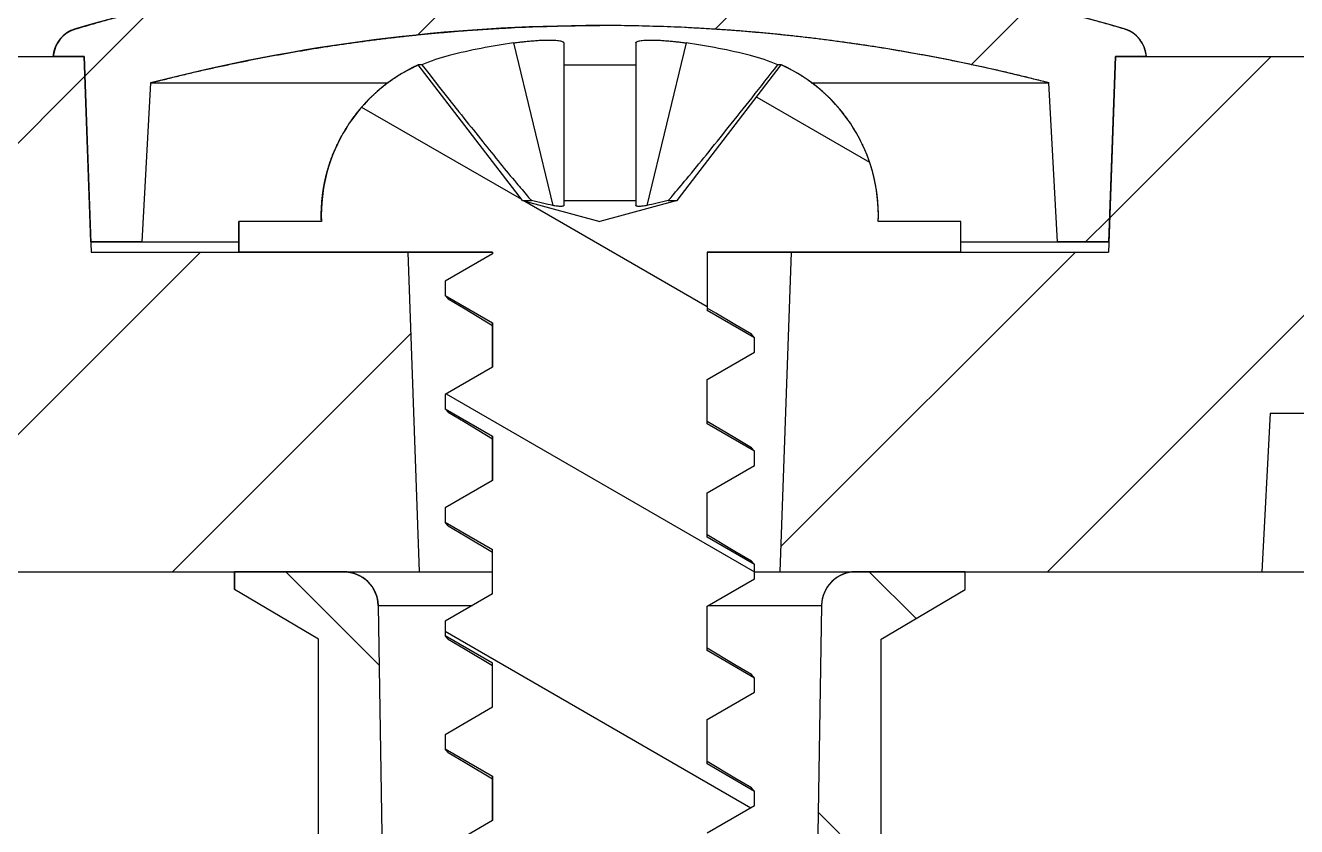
# Model space of a CAD drawing. Header units: millimetres. Extents: x 2271 to 2628, y -147 to 100.
# Drawn here: x 2285.16 to 2297.48, y -78.46 to -70.69 of the extents above; entities that cross this region are included whole.
import ezdxf

# ---------------------------------------------------------------- set-up
doc = ezdxf.new("R2010")
doc.units = ezdxf.units.MM

msp = doc.modelspace()

# ---------------------------------------------------------------- hatches: boundary and pattern name
at = {"linetype": 'Continuous'}
h = msp.add_hatch(dxfattribs=at)
h.set_pattern_fill('DEFAULT__5', color=5, scale=2, angle=45, style=0, pattern_type=0)
h.set_pattern_definition([(45, (2069.342, -157.4641), (-1.414214, 1.414214), [])])
edge = h.paths.add_edge_path()
edge.add_line((2295.664, -72.789), (2295.164, -72.789))
edge.add_line((2295.164, -72.789), (2295.083, -71.246))
edge.add_spline(control_points=[(2295.083, -71.246), (2293.659, -70.876), (2292.199, -70.689), (2290.727, -70.689)], knot_values=[0, 0, 0, 0, 1, 1, 1, 1], weights=[1, 0.994608, 0.994608, 1], degree=3, periodic=0)
edge.add_spline(control_points=[(2286.371, -71.246), (2287.795, -70.876), (2289.255, -70.689), (2290.727, -70.689)], knot_values=[0, 0, 0, 0, 1, 1, 1, 1], weights=[1, 0.994608, 0.994608, 1], degree=3, periodic=0)
edge.add_line((2286.29, -72.789), (2286.371, -71.246))
edge.add_line((2286.29, -72.789), (2285.79, -72.789))
edge.add_line((2285.79, -72.789), (2285.727, -70.989))
edge.add_line((2285.727, -70.989), (2285.427, -70.989))
edge.add_spline(control_points=[(2285.427, -70.989), (2285.436, -70.86), (2285.517, -70.759), (2285.641, -70.722)], knot_values=[0, 0, 0, 0, 1, 1, 1, 1], weights=[1, 0.880922, 0.880922, 1], degree=3, periodic=0)
edge.add_spline(control_points=[(2285.641, -70.722), (2287.296, -70.235), (2289.002, -69.989), (2290.727, -69.989)], knot_values=[0, 0, 0, 0, 1, 1, 1, 1], weights=[1, 0.993175, 0.993175, 1], degree=3, periodic=0)
edge.add_spline(control_points=[(2295.812, -70.722), (2294.158, -70.235), (2292.451, -69.989), (2290.727, -69.989)], knot_values=[0, 0, 0, 0, 1, 1, 1, 1], weights=[1, 0.993175, 0.993175, 1], degree=3, periodic=0)
edge.add_spline(control_points=[(2296.027, -70.989), (2296.018, -70.86), (2295.937, -70.759), (2295.812, -70.722)], knot_values=[0, 0, 0, 0, 1, 1, 1, 1], weights=[1, 0.880922, 0.880922, 1], degree=3, periodic=0)
edge.add_line((2296.027, -70.989), (2295.727, -70.989))
edge.add_line((2295.664, -72.789), (2295.727, -70.989))
h = msp.add_hatch(dxfattribs=at)
h.set_pattern_fill('DEFAULT__4', color=5, scale=2, angle=150, style=0, pattern_type=0)
h.set_pattern_definition([(150, (2069.342, -157.4641), (-1, -1.73205), [])])
edge = h.paths.add_edge_path()
edge.add_line((2294.227, -72.889), (2291.767, -72.889))
edge.add_line((2291.767, -72.889), (2291.767, -73.454))
edge.add_line((2292.227, -73.72), (2291.767, -73.454))
edge.add_line((2292.227, -73.858), (2292.227, -73.72))
edge.add_line((2291.767, -74.123), (2292.227, -73.858))
edge.add_line((2291.767, -74.554), (2291.767, -74.123))
edge.add_line((2292.227, -74.82), (2291.767, -74.554))
edge.add_line((2292.227, -74.958), (2292.227, -74.82))
edge.add_line((2291.767, -75.223), (2292.227, -74.958))
edge.add_line((2291.767, -75.654), (2291.767, -75.223))
edge.add_line((2292.227, -75.92), (2291.767, -75.654))
edge.add_line((2292.227, -76.058), (2292.227, -75.92))
edge.add_line((2291.767, -76.323), (2292.227, -76.058))
edge.add_line((2291.767, -76.754), (2291.767, -76.323))
edge.add_line((2292.227, -77.02), (2291.767, -76.754))
edge.add_line((2292.227, -77.158), (2292.227, -77.02))
edge.add_line((2291.767, -77.423), (2292.227, -77.158))
edge.add_line((2291.767, -77.854), (2291.767, -77.423))
edge.add_line((2292.227, -78.12), (2291.767, -77.854))
edge.add_line((2292.227, -78.258), (2292.227, -78.12))
edge.add_line((2291.767, -78.523), (2292.227, -78.258))
edge.add_line((2291.767, -78.954), (2291.767, -78.523))
edge.add_line((2292.227, -79.22), (2291.767, -78.954))
edge.add_line((2292.227, -79.358), (2292.227, -79.22))
edge.add_line((2291.767, -79.623), (2292.227, -79.358))
edge.add_line((2291.767, -80.054), (2291.767, -79.623))
edge.add_line((2292.227, -80.32), (2291.767, -80.054))
edge.add_line((2292.227, -80.458), (2292.227, -80.32))
edge.add_line((2291.767, -80.723), (2292.227, -80.458))
edge.add_line((2291.767, -81.154), (2291.767, -80.723))
edge.add_line((2292.227, -81.42), (2291.767, -81.154))
edge.add_line((2292.227, -81.558), (2292.227, -81.42))
edge.add_line((2291.767, -81.823), (2292.227, -81.558))
edge.add_line((2291.767, -82.254), (2291.767, -81.823))
edge.add_line((2292.227, -82.52), (2291.767, -82.254))
edge.add_line((2292.227, -82.658), (2292.227, -82.52))
edge.add_line((2291.767, -82.923), (2292.227, -82.658))
edge.add_line((2291.767, -83.354), (2291.767, -82.923))
edge.add_line((2292.227, -83.62), (2291.767, -83.354))
edge.add_line((2292.227, -83.758), (2292.227, -83.62))
edge.add_line((2291.767, -84.023), (2292.227, -83.758))
edge.add_line((2291.767, -84.454), (2291.767, -84.023))
edge.add_line((2292.227, -84.72), (2291.767, -84.454))
edge.add_line((2292.227, -84.858), (2292.227, -84.72))
edge.add_line((2291.767, -85.123), (2292.227, -84.858))
edge.add_line((2291.767, -85.554), (2291.767, -85.123))
edge.add_line((2292.227, -85.82), (2291.767, -85.554))
edge.add_line((2292.227, -85.958), (2292.227, -85.82))
edge.add_line((2291.767, -86.223), (2292.227, -85.958))
edge.add_line((2291.767, -86.654), (2291.767, -86.223))
edge.add_line((2292.227, -86.92), (2291.767, -86.654))
edge.add_line((2292.227, -87.058), (2292.227, -86.92))
edge.add_line((2291.767, -87.323), (2292.227, -87.058))
edge.add_line((2291.767, -87.754), (2291.767, -87.323))
edge.add_line((2292.227, -88.02), (2291.767, -87.754))
edge.add_line((2292.227, -88.158), (2292.227, -88.02))
edge.add_line((2291.767, -88.423), (2292.227, -88.158))
edge.add_line((2291.767, -88.854), (2291.767, -88.423))
edge.add_line((2292.227, -89.12), (2291.767, -88.854))
edge.add_line((2292.227, -89.258), (2292.227, -89.12))
edge.add_line((2291.767, -89.523), (2292.227, -89.258))
edge.add_line((2291.767, -89.954), (2291.767, -89.523))
edge.add_line((2292.227, -90.22), (2291.767, -89.954))
edge.add_line((2292.227, -90.358), (2292.227, -90.22))
edge.add_line((2291.767, -90.623), (2292.227, -90.358))
edge.add_line((2291.767, -91.054), (2291.767, -90.623))
edge.add_line((2292.227, -91.32), (2291.767, -91.054))
edge.add_line((2292.227, -91.458), (2292.227, -91.32))
edge.add_line((2291.767, -91.723), (2292.227, -91.458))
edge.add_line((2291.767, -92.154), (2291.767, -91.723))
edge.add_line((2292.227, -92.42), (2291.767, -92.154))
edge.add_line((2292.227, -92.558), (2292.227, -92.42))
edge.add_line((2291.767, -92.823), (2292.227, -92.558))
edge.add_line((2291.767, -93.254), (2291.767, -92.823))
edge.add_line((2292.227, -93.52), (2291.767, -93.254))
edge.add_line((2292.227, -93.658), (2292.227, -93.52))
edge.add_line((2291.767, -93.923), (2292.227, -93.658))
edge.add_line((2291.767, -94.354), (2291.767, -93.923))
edge.add_line((2292.227, -94.62), (2291.767, -94.354))
edge.add_line((2292.227, -94.758), (2292.227, -94.62))
edge.add_line((2291.767, -95.023), (2292.227, -94.758))
edge.add_line((2291.767, -95.023), (2291.767, -95.08))
edge.add_spline(control_points=[(2291.767, -95.08), (2291.767, -95.255), (2291.737, -95.427), (2291.677, -95.591)], knot_values=[0, 0, 0, 0, 1, 1, 1, 1], weights=[1, 0.989926, 0.989926, 1], degree=3, periodic=0)
edge.add_line((2291.9, -95.72), (2291.677, -95.591))
edge.add_line((2291.9, -95.858), (2291.9, -95.72))
edge.add_line((2291.464, -96.109), (2291.9, -95.858))
edge.add_line((2291.212, -96.719), (2291.464, -96.109))
edge.add_line((2291.026, -97.166), (2291.212, -96.719))
edge.add_line((2290.727, -97.889), (2291.026, -97.166))
edge.add_line((2290.727, -97.889), (2290.209, -96.637))
edge.add_line((2289.81, -96.408), (2290.209, -96.637))
edge.add_line((2289.81, -96.27), (2289.81, -96.408))
edge.add_line((2290.009, -96.155), (2289.81, -96.27))
edge.add_line((2289.801, -95.654), (2290.009, -96.155))
edge.add_spline(control_points=[(2289.771, -95.576), (2289.781, -95.602), (2289.79, -95.628), (2289.801, -95.654)], knot_values=[0, 0, 0, 0, 1, 1, 1, 1], weights=[1, 0.999742, 0.999742, 1], degree=3, periodic=0)
edge.add_line((2289.307, -95.308), (2289.771, -95.576))
edge.add_line((2289.307, -95.17), (2289.307, -95.308))
edge.add_line((2289.687, -94.951), (2289.307, -95.17))
edge.add_line((2289.687, -94.951), (2289.687, -94.473))
edge.add_line((2289.227, -94.208), (2289.687, -94.473))
edge.add_line((2289.227, -94.07), (2289.227, -94.208))
edge.add_line((2289.687, -93.804), (2289.227, -94.07))
edge.add_line((2289.687, -93.804), (2289.687, -93.373))
edge.add_line((2289.227, -93.108), (2289.687, -93.373))
edge.add_line((2289.227, -92.97), (2289.227, -93.108))
edge.add_line((2289.687, -92.704), (2289.227, -92.97))
edge.add_line((2289.687, -92.704), (2289.687, -92.273))
edge.add_line((2289.227, -92.008), (2289.687, -92.273))
edge.add_line((2289.227, -91.87), (2289.227, -92.008))
edge.add_line((2289.687, -91.604), (2289.227, -91.87))
edge.add_line((2289.687, -91.604), (2289.687, -91.173))
edge.add_line((2289.227, -90.908), (2289.687, -91.173))
edge.add_line((2289.227, -90.77), (2289.227, -90.908))
edge.add_line((2289.687, -90.504), (2289.227, -90.77))
edge.add_line((2289.687, -90.504), (2289.687, -90.073))
edge.add_line((2289.227, -89.808), (2289.687, -90.073))
edge.add_line((2289.227, -89.67), (2289.227, -89.808))
edge.add_line((2289.687, -89.404), (2289.227, -89.67))
edge.add_line((2289.687, -89.404), (2289.687, -88.973))
edge.add_line((2289.227, -88.708), (2289.687, -88.973))
edge.add_line((2289.227, -88.57), (2289.227, -88.708))
edge.add_line((2289.687, -88.304), (2289.227, -88.57))
edge.add_line((2289.687, -88.304), (2289.687, -87.873))
edge.add_line((2289.227, -87.608), (2289.687, -87.873))
edge.add_line((2289.227, -87.47), (2289.227, -87.608))
edge.add_line((2289.687, -87.204), (2289.227, -87.47))
edge.add_line((2289.687, -87.204), (2289.687, -86.773))
edge.add_line((2289.227, -86.508), (2289.687, -86.773))
edge.add_line((2289.227, -86.37), (2289.227, -86.508))
edge.add_line((2289.687, -86.104), (2289.227, -86.37))
edge.add_line((2289.687, -86.104), (2289.687, -85.673))
edge.add_line((2289.227, -85.408), (2289.687, -85.673))
edge.add_line((2289.227, -85.27), (2289.227, -85.408))
edge.add_line((2289.687, -85.004), (2289.227, -85.27))
edge.add_line((2289.687, -85.004), (2289.687, -84.573))
edge.add_line((2289.227, -84.308), (2289.687, -84.573))
edge.add_line((2289.227, -84.17), (2289.227, -84.308))
edge.add_line((2289.687, -83.904), (2289.227, -84.17))
edge.add_line((2289.687, -83.904), (2289.687, -83.473))
edge.add_line((2289.227, -83.208), (2289.687, -83.473))
edge.add_line((2289.227, -83.07), (2289.227, -83.208))
edge.add_line((2289.687, -82.804), (2289.227, -83.07))
edge.add_line((2289.687, -82.804), (2289.687, -82.373))
edge.add_line((2289.227, -82.108), (2289.687, -82.373))
edge.add_line((2289.227, -81.97), (2289.227, -82.108))
edge.add_line((2289.687, -81.704), (2289.227, -81.97))
edge.add_line((2289.687, -81.704), (2289.687, -81.273))
edge.add_line((2289.227, -81.008), (2289.687, -81.273))
edge.add_line((2289.227, -80.87), (2289.227, -81.008))
edge.add_line((2289.687, -80.604), (2289.227, -80.87))
edge.add_line((2289.687, -80.604), (2289.687, -80.173))
edge.add_line((2289.227, -79.908), (2289.687, -80.173))
edge.add_line((2289.227, -79.77), (2289.227, -79.908))
edge.add_line((2289.687, -79.504), (2289.227, -79.77))
edge.add_line((2289.687, -79.504), (2289.687, -79.073))
edge.add_line((2289.227, -78.808), (2289.687, -79.073))
edge.add_line((2289.227, -78.67), (2289.227, -78.808))
edge.add_line((2289.687, -78.404), (2289.227, -78.67))
edge.add_line((2289.687, -78.404), (2289.687, -77.973))
edge.add_line((2289.227, -77.708), (2289.687, -77.973))
edge.add_line((2289.227, -77.57), (2289.227, -77.708))
edge.add_line((2289.687, -77.304), (2289.227, -77.57))
edge.add_line((2289.687, -77.304), (2289.687, -76.873))
edge.add_line((2289.227, -76.608), (2289.687, -76.873))
edge.add_line((2289.227, -76.47), (2289.227, -76.608))
edge.add_line((2289.687, -76.204), (2289.227, -76.47))
edge.add_line((2289.687, -76.204), (2289.687, -75.773))
edge.add_line((2289.227, -75.508), (2289.687, -75.773))
edge.add_line((2289.227, -75.37), (2289.227, -75.508))
edge.add_line((2289.687, -75.104), (2289.227, -75.37))
edge.add_line((2289.687, -75.104), (2289.687, -74.673))
edge.add_line((2289.227, -74.408), (2289.687, -74.673))
edge.add_line((2289.227, -74.27), (2289.227, -74.408))
edge.add_line((2289.687, -74.004), (2289.227, -74.27))
edge.add_line((2289.687, -74.004), (2289.687, -73.573))
edge.add_line((2289.227, -73.308), (2289.687, -73.573))
edge.add_line((2289.227, -73.17), (2289.227, -73.308))
edge.add_line((2289.687, -72.904), (2289.227, -73.17))
edge.add_line((2289.687, -72.889), (2289.687, -72.904))
edge.add_line((2289.687, -72.889), (2287.227, -72.889))
edge.add_line((2287.227, -72.889), (2287.227, -72.589))
edge.add_line((2288.027, -72.589), (2287.227, -72.589))
edge.add_spline(control_points=[(2288.027, -72.589), (2288.002, -71.918), (2288.355, -71.348), (2288.966, -71.071)], knot_values=[0, 0, 0, 0, 1, 1, 1, 1], weights=[1, 0.886633, 0.886633, 1], degree=3, periodic=0)
edge.add_line((2289.977, -72.388), (2288.966, -71.071))
edge.add_line((2289.977, -72.388), (2290.727, -72.589))
edge.add_line((2291.477, -72.388), (2290.727, -72.589))
edge.add_line((2291.477, -72.388), (2292.487, -71.071))
edge.add_spline(control_points=[(2293.427, -72.589), (2293.452, -71.918), (2293.099, -71.348), (2292.487, -71.071)], knot_values=[0, 0, 0, 0, 1, 1, 1, 1], weights=[1, 0.886633, 0.886633, 1], degree=3, periodic=0)
edge.add_line((2294.227, -72.589), (2293.427, -72.589))
edge.add_line((2294.227, -72.889), (2294.227, -72.589))
h = msp.add_hatch(dxfattribs=at)
h.set_pattern_fill('A', color=5, scale=2, angle=135, style=0, pattern_type=0)
h.set_pattern_definition([(135, (2069.342, -157.4641), (-1.414214, -1.414214), [])])
edge = h.paths.add_edge_path()
edge.add_line((2291.537, -101.137), (2291.688, -85.957))
edge.add_line((2291.688, -85.957), (2292.802, -81.049))
edge.add_line((2292.877, -76.317), (2292.802, -81.049))
edge.add_spline(control_points=[(2293.211, -75.989), (2293.018, -75.989), (2292.881, -76.124), (2292.877, -76.317)], knot_values=[0, 0, 0, 0, 1, 1, 1, 1], weights=[1, 0.808503, 0.808503, 1], degree=3, periodic=0)
edge.add_line((2294.269, -75.989), (2293.211, -75.989))
edge.add_line((2294.269, -76.161), (2294.269, -75.989))
edge.add_line((2293.454, -76.644), (2294.269, -76.161))
edge.add_line((2293.454, -79.683), (2293.454, -76.644))
edge.add_line((2293.611, -79.683), (2293.454, -79.683))
edge.add_line((2293.611, -80.29), (2293.611, -79.683))
edge.add_line((2293.105, -81.707), (2293.611, -80.29))
edge.add_line((2293.105, -82.213), (2293.105, -81.707))
edge.add_line((2293.611, -82.213), (2293.105, -82.213))
edge.add_line((2293.611, -82.719), (2293.611, -82.213))
edge.add_line((2293.105, -84.237), (2293.611, -82.719))
edge.add_line((2293.105, -84.743), (2293.105, -84.237))
edge.add_line((2293.105, -86.804), (2293.105, -84.743))
edge.add_line((2293.105, -87.273), (2293.105, -86.804))
edge.add_line((2293.611, -87.273), (2293.105, -87.273))
edge.add_line((2293.611, -87.779), (2293.611, -87.273))
edge.add_line((2293.105, -89.297), (2293.611, -87.779))
edge.add_line((2293.105, -89.803), (2293.105, -89.297))
edge.add_line((2293.611, -89.803), (2293.105, -89.803))
edge.add_line((2293.611, -90.309), (2293.611, -89.803))
edge.add_line((2293.105, -91.827), (2293.611, -90.309))
edge.add_line((2293.105, -91.827), (2293.105, -94.863))
edge.add_line((2293.611, -94.863), (2293.105, -94.863))
edge.add_line((2293.611, -95.369), (2293.611, -94.863))
edge.add_line((2293.105, -96.887), (2293.611, -95.369))
edge.add_line((2293.105, -97.241), (2293.105, -96.887))
edge.add_line((2293.451, -97.367), (2293.105, -97.241))
edge.add_line((2293.451, -97.367), (2293.206, -98.405))
edge.add_line((2293.206, -98.405), (2293.206, -99.72))
edge.add_line((2293.206, -99.72), (2292.802, -101.137))
edge.add_line((2292.802, -101.137), (2292.043, -101.137))
edge.add_line((2292.043, -101.137), (2292.043, -102.149))
edge.add_line((2291.537, -102.149), (2292.043, -102.149))
edge.add_line((2291.537, -101.137), (2291.537, -102.149))
edge = h.paths.add_edge_path()
edge.add_line((2289.917, -101.137), (2289.766, -85.957))
edge.add_line((2289.917, -101.137), (2289.917, -102.149))
edge.add_line((2289.411, -102.149), (2289.917, -102.149))
edge.add_line((2289.411, -101.137), (2289.411, -102.149))
edge.add_line((2289.411, -101.137), (2288.652, -101.137))
edge.add_line((2288.248, -99.72), (2288.652, -101.137))
edge.add_line((2288.248, -98.405), (2288.248, -99.72))
edge.add_line((2288.003, -97.367), (2288.248, -98.405))
edge.add_line((2288.349, -97.241), (2288.003, -97.367))
edge.add_line((2288.349, -96.887), (2288.349, -97.241))
edge.add_line((2288.349, -96.887), (2287.843, -95.369))
edge.add_line((2287.843, -95.369), (2287.843, -94.863))
edge.add_line((2288.349, -94.863), (2287.843, -94.863))
edge.add_line((2288.349, -94.375), (2288.349, -94.863))
edge.add_line((2288.349, -92.333), (2288.349, -94.375))
edge.add_line((2288.349, -91.827), (2288.349, -92.333))
edge.add_line((2288.349, -91.827), (2287.843, -90.309))
edge.add_line((2287.843, -90.309), (2287.843, -89.803))
edge.add_line((2288.349, -89.803), (2287.843, -89.803))
edge.add_line((2288.349, -89.297), (2288.349, -89.803))
edge.add_line((2288.349, -89.297), (2287.843, -87.779))
edge.add_line((2287.843, -87.779), (2287.843, -87.273))
edge.add_line((2288.349, -87.273), (2287.843, -87.273))
edge.add_line((2288.349, -87.273), (2288.349, -84.237))
edge.add_line((2288.349, -84.237), (2287.843, -82.719))
edge.add_line((2287.843, -82.719), (2287.843, -82.213))
edge.add_line((2288.349, -82.213), (2287.843, -82.213))
edge.add_line((2288.349, -81.707), (2288.349, -82.213))
edge.add_line((2288.349, -81.707), (2287.843, -80.29))
edge.add_line((2287.843, -80.29), (2287.843, -79.683))
edge.add_line((2287.999, -79.683), (2287.843, -79.683))
edge.add_line((2287.999, -79.683), (2287.999, -76.644))
edge.add_line((2287.999, -76.644), (2287.185, -76.161))
edge.add_line((2287.185, -76.161), (2287.185, -75.989))
edge.add_line((2288.243, -75.989), (2287.185, -75.989))
edge.add_spline(control_points=[(2288.243, -75.989), (2288.436, -75.989), (2288.573, -76.124), (2288.576, -76.317)], knot_values=[0, 0, 0, 0, 1, 1, 1, 1], weights=[1, 0.808503, 0.808503, 1], degree=3, periodic=0)
edge.add_line((2288.576, -76.317), (2288.652, -81.049))
edge.add_line((2289.766, -85.957), (2288.652, -81.049))

# ---------------------------------------------------------------- linework, layer by layer
at = {"color": 7, "linetype": 'Continuous'}
for p, q in [((2289.889, -70.858), (2290.272, -72.435)), ((2290.377, -70.858), (2290.377, -72.435)), ((2291.077, -70.858), (2291.077, -72.435)), ((2291.565, -70.858), (2291.182, -72.435)), ((2284.451, -70.989), (2285.727, -70.989)), ((2284.451, -70.989), (2285.727, -70.989)), ((2285.727, -70.989), (2285.427, -70.989)), ((2285.727, -70.989), (2285.793, -72.889)), ((2285.727, -70.989), (2285.793, -72.889)), ((2285.79, -72.789), (2285.727, -70.989)), ((2295.727, -70.989), (2295.661, -72.889)), ((2295.727, -70.989), (2295.661, -72.889)), ((2295.664, -72.789), (2295.727, -70.989)), ((2295.727, -70.989), (2300.54, -70.989)), ((2295.727, -70.989), (2300.427, -70.989)), ((2296.027, -70.989), (2295.727, -70.989)), ((2289.002, -71.071), (2288.966, -71.071)), ((2289.977, -72.388), (2288.966, -71.071)), ((2289.977, -72.388), (2288.966, -71.071)), ((2290.377, -71.071), (2291.077, -71.071)), ((2291.477, -72.388), (2292.487, -71.071)), ((2291.477, -72.388), (2292.487, -71.071)), ((2292.487, -71.071), (2292.452, -71.071)), ((2286.29, -72.789), (2286.371, -71.246)), ((2286.29, -72.789), (2286.371, -71.246)), ((2286.371, -71.246), (2288.669, -71.246)), ((2292.777, -71.246), (2295.083, -71.246)), ((2295.164, -72.789), (2295.083, -71.246)), ((2295.164, -72.789), (2295.083, -71.246)), ((2289.977, -72.388), (2290.064, -72.388)), ((2289.977, -72.388), (2290.727, -72.589)), ((2289.977, -72.388), (2290.727, -72.589)), ((2290.377, -72.388), (2291.077, -72.388)), ((2291.477, -72.388), (2290.727, -72.589)), ((2291.477, -72.388), (2290.727, -72.589)), ((2291.39, -72.388), (2291.477, -72.388)), ((2288.027, -72.589), (2287.227, -72.589)), ((2287.227, -72.589), (2287.227, -72.889)), ((2288.027, -72.589), (2287.227, -72.589)), ((2287.227, -72.889), (2287.227, -72.589)), ((2294.227, -72.589), (2293.427, -72.589)), ((2294.227, -72.589), (2293.427, -72.589)), ((2294.227, -72.889), (2294.227, -72.589)), ((2294.227, -72.889), (2294.227, -72.589)), ((2285.79, -72.789), (2287.227, -72.789)), ((2286.29, -72.789), (2285.79, -72.789)), ((2294.227, -72.789), (2295.664, -72.789)), ((2295.664, -72.789), (2295.164, -72.789)), ((2285.793, -72.889), (2289.687, -72.889)), ((2285.793, -72.889), (2288.869, -72.889)), ((2289.687, -72.889), (2287.227, -72.889)), ((2288.977, -75.989), (2288.869, -72.889)), ((2288.977, -75.989), (2288.869, -72.889)), ((2289.687, -72.904), (2289.227, -73.17)), ((2289.687, -72.904), (2289.227, -73.17)), ((2289.687, -72.889), (2289.687, -72.904)), ((2289.687, -72.889), (2289.687, -72.904)), ((2291.767, -72.889), (2295.661, -72.889)), ((2291.767, -72.889), (2291.767, -73.454)), ((2291.767, -72.889), (2291.767, -73.454)), ((2294.227, -72.889), (2291.767, -72.889)), ((2292.477, -75.989), (2292.585, -72.889)), ((2292.477, -75.989), (2292.585, -72.889)), ((2292.585, -72.889), (2295.661, -72.889)), ((2289.227, -73.17), (2289.227, -73.308)), ((2289.227, -73.17), (2289.227, -73.308)), ((2289.227, -73.308), (2289.687, -73.573)), ((2289.257, -73.342), (2289.227, -73.308)), ((2289.227, -73.308), (2289.687, -73.573)), ((2289.257, -73.342), (2289.42, -73.439)), ((2289.42, -73.439), (2289.687, -73.598)), ((2291.853, -73.481), (2291.767, -73.43)), ((2292.227, -73.72), (2291.767, -73.454)), ((2292.227, -73.72), (2291.767, -73.454)), ((2289.687, -73.573), (2289.687, -74.004)), ((2289.687, -74.004), (2289.687, -73.573)), ((2292.227, -73.72), (2292.197, -73.685)), ((2292.227, -73.858), (2292.227, -73.72)), ((2292.227, -73.858), (2292.227, -73.72)), ((2291.767, -74.123), (2292.227, -73.858)), ((2291.767, -74.123), (2292.227, -73.858)), ((2289.687, -74.004), (2289.227, -74.27)), ((2289.687, -74.004), (2289.227, -74.27)), ((2291.767, -74.554), (2291.767, -74.123)), ((2291.767, -74.554), (2291.767, -74.123)), ((2289.227, -74.27), (2289.227, -74.408)), ((2289.227, -74.27), (2289.227, -74.408)), ((2289.227, -74.408), (2289.687, -74.673)), ((2289.257, -74.442), (2289.227, -74.408)), ((2289.227, -74.408), (2289.687, -74.673)), ((2289.257, -74.442), (2289.42, -74.539)), ((2297.227, -74.45), (2297.146, -75.989)), ((2297.227, -74.45), (2297.146, -75.989)), ((2297.227, -74.45), (2299.227, -74.45)), ((2297.227, -74.45), (2299.227, -74.45)), ((2289.42, -74.539), (2289.687, -74.698)), ((2292.037, -74.691), (2291.767, -74.53)), ((2292.227, -74.82), (2291.767, -74.554)), ((2292.227, -74.82), (2291.767, -74.554)), ((2289.687, -74.673), (2289.687, -75.104)), ((2289.687, -75.104), (2289.687, -74.673)), ((2292.197, -74.785), (2292.037, -74.691)), ((2292.227, -74.82), (2292.197, -74.785)), ((2292.227, -74.958), (2292.227, -74.82)), ((2292.227, -74.958), (2292.227, -74.82)), ((2291.767, -75.223), (2292.227, -74.958)), ((2291.767, -75.223), (2292.227, -74.958)), ((2289.687, -75.104), (2289.227, -75.37)), ((2289.687, -75.104), (2289.227, -75.37)), ((2291.767, -75.654), (2291.767, -75.223)), ((2291.767, -75.654), (2291.767, -75.223)), ((2289.227, -75.37), (2289.227, -75.508)), ((2289.227, -75.37), (2289.227, -75.508)), ((2289.227, -75.508), (2289.687, -75.773)), ((2289.257, -75.542), (2289.227, -75.508)), ((2289.227, -75.508), (2289.687, -75.773)), ((2289.257, -75.542), (2289.42, -75.639)), ((2289.42, -75.639), (2289.687, -75.798)), ((2292.037, -75.791), (2291.767, -75.63)), ((2292.227, -75.92), (2291.767, -75.654)), ((2292.227, -75.92), (2291.767, -75.654)), ((2289.687, -76.204), (2289.687, -75.773)), ((2289.687, -76.204), (2289.687, -75.773)), ((2292.197, -75.885), (2292.037, -75.791)), ((2292.227, -75.92), (2292.197, -75.885)), ((2292.227, -76.058), (2292.227, -75.92)), ((2292.227, -76.058), (2292.227, -75.92)), ((2284.886, -75.989), (2289.687, -75.989)), ((2284.886, -75.989), (2288.977, -75.989)), ((2287.185, -75.989), (2287.185, -76.161)), ((2288.243, -75.989), (2287.185, -75.989)), ((2287.185, -76.161), (2287.185, -75.989)), ((2291.767, -76.323), (2292.227, -76.058)), ((2291.767, -76.323), (2292.227, -76.058)), ((2292.227, -75.989), (2336.87, -75.989)), ((2292.477, -75.989), (2297.146, -75.989)), ((2294.269, -75.989), (2293.211, -75.989)), ((2294.269, -76.161), (2294.269, -75.989)), ((2294.269, -76.161), (2294.269, -75.989)), ((2287.999, -76.644), (2287.185, -76.161)), ((2287.999, -76.644), (2287.185, -76.161)), ((2293.454, -76.644), (2294.269, -76.161)), ((2293.454, -76.644), (2294.269, -76.161)), ((2289.687, -76.204), (2289.227, -76.47)), ((2289.687, -76.204), (2289.227, -76.47)), ((2288.576, -76.317), (2289.491, -76.317)), ((2288.576, -76.317), (2288.652, -81.049)), ((2288.576, -76.317), (2288.652, -81.049)), ((2291.767, -76.754), (2291.767, -76.323)), ((2291.767, -76.754), (2291.767, -76.323)), ((2291.777, -76.317), (2292.877, -76.317)), ((2292.877, -76.317), (2292.802, -81.049)), ((2292.877, -76.317), (2292.802, -81.049)), ((2289.227, -76.47), (2289.227, -76.608)), ((2289.227, -76.47), (2289.227, -76.608)), ((2287.999, -79.683), (2287.999, -76.644)), ((2287.999, -79.683), (2287.999, -76.644)), ((2289.227, -76.608), (2289.687, -76.873)), ((2289.257, -76.642), (2289.227, -76.608)), ((2289.227, -76.608), (2289.687, -76.873)), ((2289.257, -76.642), (2289.42, -76.739)), ((2293.454, -79.683), (2293.454, -76.644)), ((2293.454, -79.683), (2293.454, -76.644)), ((2289.42, -76.739), (2289.687, -76.898)), ((2292.037, -76.891), (2291.767, -76.73)), ((2292.227, -77.02), (2291.767, -76.754)), ((2292.227, -77.02), (2291.767, -76.754)), ((2289.687, -77.304), (2289.687, -76.873)), ((2289.687, -77.304), (2289.687, -76.873)), ((2292.197, -76.985), (2292.037, -76.891)), ((2292.227, -77.02), (2292.197, -76.985)), ((2292.227, -77.158), (2292.227, -77.02)), ((2292.227, -77.158), (2292.227, -77.02)), ((2291.767, -77.423), (2292.227, -77.158)), ((2291.767, -77.423), (2292.227, -77.158)), ((2289.687, -77.304), (2289.227, -77.57)), ((2289.687, -77.304), (2289.227, -77.57)), ((2291.767, -77.854), (2291.767, -77.423)), ((2291.767, -77.854), (2291.767, -77.423)), ((2289.227, -77.57), (2289.227, -77.708)), ((2289.227, -77.57), (2289.227, -77.708)), ((2289.227, -77.708), (2289.687, -77.973)), ((2289.257, -77.742), (2289.227, -77.708)), ((2289.227, -77.708), (2289.687, -77.973)), ((2289.257, -77.742), (2289.42, -77.839)), ((2289.42, -77.839), (2289.687, -77.998)), ((2292.037, -77.991), (2291.767, -77.83)), ((2292.227, -78.12), (2291.767, -77.854)), ((2292.227, -78.12), (2291.767, -77.854)), ((2289.687, -77.973), (2289.687, -78.404)), ((2289.687, -78.404), (2289.687, -77.973)), ((2292.197, -78.085), (2292.037, -77.991)), ((2292.227, -78.12), (2292.197, -78.085)), ((2292.227, -78.258), (2292.227, -78.12)), ((2292.227, -78.258), (2292.227, -78.12)), ((2291.767, -78.523), (2292.227, -78.258)), ((2291.767, -78.523), (2292.227, -78.258)), ((2289.687, -78.404), (2289.227, -78.67)), ((2289.687, -78.404), (2289.227, -78.67))]:
    msp.add_line(p, q, dxfattribs=at)
at = {"color": 5, "linetype": 'Continuous'}
for p, q in [((2295.067, -75.989), (2300.067, -70.989)), ((2295.672, -72.555), (2297.239, -70.989)), ((2283.411, -73.503), (2285.734, -71.18)), ((2284.025, -75.717), (2286.853, -72.889)), ((2292.486, -75.742), (2295.339, -72.889)), ((2286.582, -75.989), (2288.896, -73.674))]:
    msp.add_line(p, q, dxfattribs=at)
at = {"color": 7, "linetype": 'Continuous'}
msp.add_lwpolyline([(2292.197, -73.685), (2292.037, -73.591), (2291.853, -73.481)], dxfattribs=at)
for centre, radius, start, end in [((2290.727, -87.989), 18, 73.5889, 106.4111), ((2285.726, -71.01), 0.3, 106.4111, 175.9641), ((2290.727, -87.989), 17.3, 75.4154, 104.5846), ((2295.728, -71.01), 0.3, 4.0359, 73.5889), ((2290.727, -76.789), 5.99, 98.044, 104.1096), ((2290.727, -76.789), 5.99, 75.8904, 81.956), ((2289.667, -72.572), 1.642, 104.0931, 113.8908), ((2291.787, -72.572), 1.642, 66.1085, 75.9076), ((2289.626, -72.529), 1.6, 114.336, 182.1488), ((2291.828, -72.529), 1.6, 357.8512, 65.664), ((2297.787, -65.688), 10.225, 220.6271, 220.9417), ((2283.598, -65.628), 10.316, 319.0581, 319.3693), ((2288.243, -76.323), 0.334, 0.919, 90), ((2293.211, -76.323), 0.334, 90, 179.081)]:
    msp.add_arc(centre, radius, start, end, dxfattribs=at)
for points, start_tangent, end_tangent in [([(2285.641, -70.722), (2285.796, -70.677), (2285.95, -70.634), (2286.106, -70.592), (2286.261, -70.552), (2286.417, -70.512), (2286.574, -70.474), (2286.731, -70.438), (2286.888, -70.403), (2287.046, -70.369), (2287.204, -70.337), (2287.362, -70.306), (2287.521, -70.277), (2287.68, -70.249), (2287.839, -70.222), (2287.998, -70.197), (2288.158, -70.173), (2288.318, -70.151), (2288.478, -70.13), (2288.638, -70.11), (2288.798, -70.092), (2288.959, -70.076), (2289.119, -70.061), (2289.28, -70.047), (2289.441, -70.035), (2289.602, -70.024), (2289.762, -70.015), (2289.923, -70.007), (2290.084, -70), (2290.245, -69.995), (2290.406, -69.992), (2290.566, -69.99), (2290.727, -69.989)], (0.959259, 0.282528), (1, 0)), ([(2295.812, -70.722), (2295.658, -70.677), (2295.503, -70.634), (2295.348, -70.592), (2295.193, -70.552), (2295.036, -70.512), (2294.88, -70.474), (2294.723, -70.438), (2294.566, -70.403), (2294.408, -70.369), (2294.25, -70.337), (2294.092, -70.306), (2293.933, -70.277), (2293.774, -70.249), (2293.615, -70.222), (2293.456, -70.197), (2293.296, -70.173), (2293.136, -70.151), (2292.976, -70.13), (2292.816, -70.11), (2292.656, -70.092), (2292.495, -70.076), (2292.335, -70.061), (2292.174, -70.047), (2292.013, -70.035), (2291.852, -70.024), (2291.691, -70.015), (2291.531, -70.007), (2291.37, -70), (2291.209, -69.995), (2291.048, -69.992), (2290.888, -69.99), (2290.727, -69.989)], (-0.959259, 0.282528), (-1, 0)), ([(2285.427, -70.989), (2285.427, -70.983), (2285.428, -70.978), (2285.429, -70.973), (2285.429, -70.967), (2285.43, -70.962), (2285.431, -70.956), (2285.432, -70.951), (2285.433, -70.946), (2285.434, -70.94), (2285.436, -70.935), (2285.437, -70.929), (2285.439, -70.924), (2285.44, -70.918), (2285.442, -70.913), (2285.444, -70.908), (2285.446, -70.902), (2285.448, -70.897), (2285.45, -70.892), (2285.453, -70.886), (2285.455, -70.881), (2285.458, -70.876), (2285.46, -70.871), (2285.463, -70.866), (2285.466, -70.861), (2285.469, -70.856), (2285.472, -70.851), (2285.475, -70.846), (2285.478, -70.841), (2285.482, -70.836), (2285.485, -70.831), (2285.489, -70.827), (2285.492, -70.822), (2285.496, -70.817), (2285.5, -70.813), (2285.504, -70.809), (2285.508, -70.804), (2285.512, -70.8), (2285.516, -70.796), (2285.52, -70.792), (2285.525, -70.788), (2285.529, -70.784), (2285.533, -70.78), (2285.538, -70.776), (2285.542, -70.773), (2285.547, -70.769), (2285.552, -70.766), (2285.556, -70.763), (2285.561, -70.759), (2285.566, -70.756), (2285.571, -70.753), (2285.576, -70.75), (2285.581, -70.748), (2285.586, -70.745), (2285.591, -70.742), (2285.596, -70.74), (2285.601, -70.737), (2285.606, -70.735), (2285.611, -70.733), (2285.616, -70.731), (2285.621, -70.729), (2285.626, -70.727), (2285.631, -70.725), (2285.636, -70.724), (2285.641, -70.722)], (0.070381, 0.99752), (0.959259, 0.282528)), ([(2286.371, -71.246), (2286.504, -71.212), (2286.637, -71.179), (2286.771, -71.147), (2286.905, -71.116), (2287.039, -71.087), (2287.173, -71.058), (2287.308, -71.03), (2287.443, -71.003), (2287.578, -70.978), (2287.714, -70.953), (2287.85, -70.93), (2287.986, -70.907), (2288.122, -70.886), (2288.258, -70.866), (2288.394, -70.847), (2288.531, -70.829), (2288.668, -70.812), (2288.805, -70.796), (2288.942, -70.781), (2289.079, -70.767), (2289.216, -70.755), (2289.353, -70.743), (2289.491, -70.733), (2289.628, -70.724), (2289.765, -70.716), (2289.903, -70.708), (2290.04, -70.702), (2290.178, -70.698), (2290.315, -70.694), (2290.452, -70.691), (2290.59, -70.689), (2290.727, -70.689)], (0.967777, 0.251809), (1, 0)), ([(2295.083, -71.246), (2294.95, -71.212), (2294.817, -71.179), (2294.683, -71.147), (2294.549, -71.116), (2294.415, -71.087), (2294.281, -71.058), (2294.146, -71.03), (2294.011, -71.003), (2293.876, -70.978), (2293.74, -70.953), (2293.604, -70.93), (2293.468, -70.907), (2293.332, -70.886), (2293.196, -70.866), (2293.059, -70.847), (2292.923, -70.829), (2292.786, -70.812), (2292.649, -70.796), (2292.512, -70.781), (2292.375, -70.767), (2292.238, -70.755), (2292.101, -70.743), (2291.963, -70.733), (2291.826, -70.724), (2291.689, -70.716), (2291.551, -70.708), (2291.414, -70.702), (2291.276, -70.698), (2291.139, -70.694), (2291.002, -70.691), (2290.864, -70.689), (2290.727, -70.689)], (-0.967777, 0.251809), (-1, 0)), ([(2296.027, -70.989), (2296.027, -70.983), (2296.026, -70.978), (2296.025, -70.973), (2296.025, -70.967), (2296.024, -70.962), (2296.023, -70.956), (2296.022, -70.951), (2296.021, -70.946), (2296.019, -70.94), (2296.018, -70.935), (2296.017, -70.929), (2296.015, -70.924), (2296.013, -70.918), (2296.012, -70.913), (2296.01, -70.908), (2296.008, -70.902), (2296.006, -70.897), (2296.003, -70.892), (2296.001, -70.886), (2295.999, -70.881), (2295.996, -70.876), (2295.993, -70.871), (2295.991, -70.866), (2295.988, -70.861), (2295.985, -70.856), (2295.982, -70.851), (2295.979, -70.846), (2295.975, -70.841), (2295.972, -70.836), (2295.969, -70.831), (2295.965, -70.827), (2295.961, -70.822), (2295.958, -70.817), (2295.954, -70.813), (2295.95, -70.809), (2295.946, -70.804), (2295.942, -70.8), (2295.938, -70.796), (2295.934, -70.792), (2295.929, -70.788), (2295.925, -70.784), (2295.921, -70.78), (2295.916, -70.776), (2295.912, -70.773), (2295.907, -70.769), (2295.902, -70.766), (2295.898, -70.763), (2295.893, -70.759), (2295.888, -70.756), (2295.883, -70.753), (2295.878, -70.75), (2295.873, -70.748), (2295.868, -70.745), (2295.863, -70.742), (2295.858, -70.74), (2295.853, -70.737), (2295.848, -70.735), (2295.843, -70.733), (2295.838, -70.731), (2295.833, -70.729), (2295.828, -70.727), (2295.823, -70.725), (2295.818, -70.724), (2295.812, -70.722)], (-0.070381, 0.99752), (-0.959259, 0.282528)), ([(2289.889, -70.858), (2289.938, -70.851), (2289.986, -70.846), (2290.033, -70.841), (2290.08, -70.837), (2290.126, -70.833), (2290.172, -70.831), (2290.214, -70.83), (2290.252, -70.83), (2290.286, -70.831), (2290.315, -70.833), (2290.338, -70.837), (2290.355, -70.841), (2290.367, -70.846), (2290.374, -70.851), (2290.377, -70.858)], (0.990161, 0.139934), (0, -1)), ([(2291.077, -70.858), (2291.079, -70.851), (2291.087, -70.846), (2291.099, -70.841), (2291.116, -70.837), (2291.139, -70.833), (2291.168, -70.831), (2291.202, -70.83), (2291.24, -70.83), (2291.282, -70.831), (2291.328, -70.833), (2291.374, -70.837), (2291.421, -70.841), (2291.468, -70.846), (2291.516, -70.851), (2291.565, -70.858)], (0, 1), (0.990161, -0.139934)), ([(2288.027, -72.589), (2288.026, -72.575), (2288.026, -72.561), (2288.026, -72.547), (2288.026, -72.533), (2288.026, -72.519), (2288.026, -72.504), (2288.026, -72.49), (2288.027, -72.476), (2288.027, -72.462), (2288.028, -72.448), (2288.029, -72.433), (2288.03, -72.419), (2288.031, -72.405), (2288.032, -72.39), (2288.033, -72.376), (2288.035, -72.362), (2288.036, -72.347), (2288.038, -72.333), (2288.04, -72.318), (2288.042, -72.304), (2288.044, -72.289), (2288.046, -72.275), (2288.048, -72.26), (2288.051, -72.246), (2288.054, -72.231), (2288.056, -72.217), (2288.059, -72.202), (2288.063, -72.188), (2288.066, -72.174), (2288.069, -72.159), (2288.073, -72.145), (2288.076, -72.13), (2288.08, -72.116), (2288.084, -72.101), (2288.088, -72.087), (2288.092, -72.073), (2288.097, -72.058), (2288.101, -72.044), (2288.106, -72.03), (2288.11, -72.015), (2288.115, -72.001), (2288.12, -71.987), (2288.126, -71.973), (2288.131, -71.959), (2288.136, -71.945), (2288.142, -71.931), (2288.148, -71.917), (2288.153, -71.903), (2288.159, -71.889), (2288.166, -71.875), (2288.172, -71.861), (2288.178, -71.847), (2288.185, -71.833), (2288.191, -71.82), (2288.198, -71.806), (2288.205, -71.793), (2288.212, -71.779), (2288.219, -71.766), (2288.227, -71.752), (2288.234, -71.739), (2288.242, -71.726), (2288.25, -71.713), (2288.257, -71.7), (2288.265, -71.687), (2288.273, -71.674), (2288.282, -71.661), (2288.29, -71.648), (2288.298, -71.635), (2288.307, -71.623), (2288.316, -71.61), (2288.324, -71.598), (2288.333, -71.586), (2288.342, -71.573), (2288.352, -71.561), (2288.361, -71.549), (2288.37, -71.537), (2288.38, -71.525), (2288.389, -71.514), (2288.399, -71.502), (2288.409, -71.49), (2288.419, -71.479), (2288.429, -71.467), (2288.439, -71.456), (2288.449, -71.445), (2288.459, -71.434), (2288.469, -71.423), (2288.48, -71.412), (2288.491, -71.401), (2288.501, -71.391), (2288.512, -71.38), (2288.523, -71.37), (2288.534, -71.36), (2288.545, -71.349), (2288.556, -71.339), (2288.567, -71.329), (2288.578, -71.32), (2288.589, -71.31), (2288.601, -71.3), (2288.612, -71.291), (2288.624, -71.282), (2288.635, -71.272), (2288.647, -71.263), (2288.659, -71.254), (2288.67, -71.245), (2288.682, -71.237), (2288.694, -71.228), (2288.706, -71.22), (2288.718, -71.211), (2288.73, -71.203), (2288.742, -71.195), (2288.754, -71.187), (2288.766, -71.179), (2288.779, -71.171), (2288.791, -71.164), (2288.803, -71.156), (2288.816, -71.149), (2288.828, -71.142), (2288.841, -71.135), (2288.853, -71.128), (2288.865, -71.121), (2288.878, -71.114), (2288.891, -71.108), (2288.903, -71.101), (2288.916, -71.095), (2288.928, -71.089), (2288.941, -71.083), (2288.954, -71.077), (2288.966, -71.071)], (-0.037494, 0.999297), (0.911145, 0.412086)), ([(2289.002, -71.071), (2289.212, -71.34), (2289.409, -71.588), (2289.592, -71.817), (2289.761, -72.027), (2289.918, -72.217), (2290.027, -72.345)], (0.616478, -0.787372), (0.651172, -0.75893)), ([(2291.427, -72.345), (2291.567, -72.179), (2291.761, -71.943), (2291.972, -71.679), (2292.203, -71.389), (2292.452, -71.071)], (0.651217, 0.758891), (0.616478, 0.787372)), ([(2293.427, -72.589), (2293.427, -72.575), (2293.428, -72.561), (2293.428, -72.547), (2293.428, -72.533), (2293.428, -72.519), (2293.428, -72.504), (2293.428, -72.49), (2293.427, -72.476), (2293.427, -72.462), (2293.426, -72.448), (2293.425, -72.433), (2293.424, -72.419), (2293.423, -72.405), (2293.422, -72.39), (2293.421, -72.376), (2293.419, -72.362), (2293.418, -72.347), (2293.416, -72.333), (2293.414, -72.318), (2293.412, -72.304), (2293.41, -72.289), (2293.408, -72.275), (2293.405, -72.26), (2293.403, -72.246), (2293.4, -72.231), (2293.397, -72.217), (2293.394, -72.202), (2293.391, -72.188), (2293.388, -72.174), (2293.385, -72.159), (2293.381, -72.145), (2293.378, -72.13), (2293.374, -72.116), (2293.37, -72.101), (2293.366, -72.087), (2293.362, -72.073), (2293.357, -72.058), (2293.353, -72.044), (2293.348, -72.03), (2293.343, -72.015), (2293.339, -72.001), (2293.334, -71.987), (2293.328, -71.973), (2293.323, -71.959), (2293.318, -71.945), (2293.312, -71.931), (2293.306, -71.917), (2293.3, -71.903), (2293.294, -71.889), (2293.288, -71.875), (2293.282, -71.861), (2293.276, -71.847), (2293.269, -71.833), (2293.262, -71.82), (2293.256, -71.806), (2293.249, -71.793), (2293.242, -71.779), (2293.234, -71.766), (2293.227, -71.752), (2293.22, -71.739), (2293.212, -71.726), (2293.204, -71.713), (2293.196, -71.7), (2293.189, -71.687), (2293.18, -71.674), (2293.172, -71.661), (2293.164, -71.648), (2293.155, -71.635), (2293.147, -71.623), (2293.138, -71.61), (2293.129, -71.598), (2293.12, -71.586), (2293.111, -71.573), (2293.102, -71.561), (2293.093, -71.549), (2293.084, -71.537), (2293.074, -71.525), (2293.065, -71.514), (2293.055, -71.502), (2293.045, -71.49), (2293.035, -71.479), (2293.025, -71.467), (2293.015, -71.456), (2293.005, -71.445), (2292.995, -71.434), (2292.984, -71.423), (2292.974, -71.412), (2292.963, -71.401), (2292.953, -71.391), (2292.942, -71.38), (2292.931, -71.37), (2292.92, -71.36), (2292.909, -71.349), (2292.898, -71.339), (2292.887, -71.329), (2292.876, -71.32), (2292.865, -71.31), (2292.853, -71.3), (2292.842, -71.291), (2292.83, -71.282), (2292.819, -71.272), (2292.807, -71.263), (2292.795, -71.254), (2292.784, -71.245), (2292.772, -71.237), (2292.76, -71.228), (2292.748, -71.22), (2292.736, -71.211), (2292.724, -71.203), (2292.712, -71.195), (2292.7, -71.187), (2292.687, -71.179), (2292.675, -71.171), (2292.663, -71.164), (2292.651, -71.156), (2292.638, -71.149), (2292.626, -71.142), (2292.613, -71.135), (2292.601, -71.128), (2292.588, -71.121), (2292.576, -71.114), (2292.563, -71.108), (2292.551, -71.101), (2292.538, -71.095), (2292.525, -71.089), (2292.513, -71.083), (2292.5, -71.077), (2292.487, -71.071)], (0.037494, 0.999297), (-0.911145, 0.412086)), ([(2290.272, -72.435), (2290.171, -72.413), (2290.064, -72.388)], (-0.978177, 0.207774), (-0.973049, 0.230596)), ([(2290.377, -72.435), (2290.375, -72.439), (2290.37, -72.442), (2290.36, -72.444), (2290.347, -72.445), (2290.331, -72.444), (2290.312, -72.442), (2290.292, -72.439), (2290.272, -72.435)], (0, -1), (-0.978177, 0.207774)), ([(2291.182, -72.435), (2291.162, -72.439), (2291.142, -72.442), (2291.123, -72.444), (2291.107, -72.445), (2291.094, -72.444), (2291.084, -72.442), (2291.079, -72.439), (2291.077, -72.435)], (-0.978177, -0.207774), (0, 1)), ([(2291.39, -72.388), (2291.283, -72.413), (2291.182, -72.435)], (-0.973049, -0.230596), (-0.978177, -0.207774)), ([(2288.243, -75.989), (2288.25, -75.989), (2288.254, -75.989), (2288.257, -75.989), (2288.261, -75.989), (2288.265, -75.99), (2288.269, -75.99), (2288.272, -75.99), (2288.276, -75.99), (2288.28, -75.991), (2288.284, -75.991), (2288.287, -75.992), (2288.291, -75.992), (2288.295, -75.993), (2288.299, -75.994), (2288.303, -75.994), (2288.307, -75.995), (2288.31, -75.996), (2288.314, -75.997), (2288.318, -75.997), (2288.322, -75.998), (2288.326, -75.999), (2288.33, -76), (2288.334, -76.001), (2288.337, -76.003), (2288.341, -76.004), (2288.345, -76.005), (2288.349, -76.006), (2288.353, -76.008), (2288.357, -76.009), (2288.361, -76.01), (2288.364, -76.012), (2288.368, -76.013), (2288.372, -76.015), (2288.376, -76.017), (2288.38, -76.018), (2288.383, -76.02), (2288.387, -76.022), (2288.391, -76.024), (2288.395, -76.025), (2288.398, -76.027), (2288.402, -76.029), (2288.406, -76.031), (2288.409, -76.033), (2288.413, -76.036), (2288.417, -76.038), (2288.42, -76.04), (2288.424, -76.042), (2288.427, -76.045), (2288.431, -76.047), (2288.434, -76.049), (2288.438, -76.052), (2288.441, -76.054), (2288.445, -76.057), (2288.448, -76.059), (2288.451, -76.062), (2288.455, -76.065), (2288.458, -76.067), (2288.461, -76.07), (2288.464, -76.073), (2288.467, -76.076), (2288.471, -76.079), (2288.474, -76.082), (2288.477, -76.085), (2288.48, -76.088), (2288.483, -76.091), (2288.486, -76.094), (2288.489, -76.097), (2288.491, -76.1), (2288.494, -76.103), (2288.497, -76.107), (2288.5, -76.11), (2288.503, -76.113), (2288.505, -76.117), (2288.508, -76.12), (2288.51, -76.123), (2288.513, -76.127), (2288.515, -76.13), (2288.518, -76.134), (2288.52, -76.137), (2288.522, -76.141), (2288.525, -76.144), (2288.527, -76.148), (2288.529, -76.151), (2288.531, -76.155), (2288.533, -76.159), (2288.535, -76.162), (2288.537, -76.166), (2288.539, -76.17), (2288.541, -76.173), (2288.543, -76.177), (2288.545, -76.181), (2288.547, -76.185), (2288.548, -76.188), (2288.55, -76.192), (2288.551, -76.196), (2288.553, -76.2), (2288.554, -76.204), (2288.556, -76.207), (2288.557, -76.211), (2288.559, -76.215), (2288.56, -76.219), (2288.561, -76.223), (2288.562, -76.227), (2288.563, -76.23), (2288.565, -76.234), (2288.566, -76.238), (2288.567, -76.242), (2288.567, -76.246), (2288.568, -76.25), (2288.569, -76.253), (2288.57, -76.257), (2288.571, -76.261), (2288.571, -76.265), (2288.572, -76.269), (2288.573, -76.273), (2288.573, -76.276), (2288.574, -76.28), (2288.574, -76.284), (2288.575, -76.288), (2288.575, -76.291), (2288.575, -76.295), (2288.576, -76.299), (2288.576, -76.303), (2288.576, -76.306), (2288.576, -76.31), (2288.576, -76.317)], (1, 0), (0.01604, -0.999871)), ([(2293.211, -75.989), (2293.204, -75.989), (2293.2, -75.989), (2293.197, -75.989), (2293.193, -75.989), (2293.189, -75.99), (2293.185, -75.99), (2293.182, -75.99), (2293.178, -75.99), (2293.174, -75.991), (2293.17, -75.991), (2293.166, -75.992), (2293.163, -75.992), (2293.159, -75.993), (2293.155, -75.994), (2293.151, -75.994), (2293.147, -75.995), (2293.143, -75.996), (2293.14, -75.997), (2293.136, -75.997), (2293.132, -75.998), (2293.128, -75.999), (2293.124, -76), (2293.12, -76.001), (2293.116, -76.003), (2293.113, -76.004), (2293.109, -76.005), (2293.105, -76.006), (2293.101, -76.008), (2293.097, -76.009), (2293.093, -76.01), (2293.09, -76.012), (2293.086, -76.013), (2293.082, -76.015), (2293.078, -76.017), (2293.074, -76.018), (2293.071, -76.02), (2293.067, -76.022), (2293.063, -76.024), (2293.059, -76.025), (2293.056, -76.027), (2293.052, -76.029), (2293.048, -76.031), (2293.045, -76.033), (2293.041, -76.036), (2293.037, -76.038), (2293.034, -76.04), (2293.03, -76.042), (2293.027, -76.045), (2293.023, -76.047), (2293.02, -76.049), (2293.016, -76.052), (2293.013, -76.054), (2293.009, -76.057), (2293.006, -76.059), (2293.003, -76.062), (2292.999, -76.065), (2292.996, -76.067), (2292.993, -76.07), (2292.99, -76.073), (2292.986, -76.076), (2292.983, -76.079), (2292.98, -76.082), (2292.977, -76.085), (2292.974, -76.088), (2292.971, -76.091), (2292.968, -76.094), (2292.965, -76.097), (2292.962, -76.1), (2292.96, -76.103), (2292.957, -76.107), (2292.954, -76.11), (2292.951, -76.113), (2292.949, -76.117), (2292.946, -76.12), (2292.944, -76.123), (2292.941, -76.127), (2292.939, -76.13), (2292.936, -76.134), (2292.934, -76.137), (2292.931, -76.141), (2292.929, -76.144), (2292.927, -76.148), (2292.925, -76.151), (2292.923, -76.155), (2292.92, -76.159), (2292.918, -76.162), (2292.916, -76.166), (2292.915, -76.17), (2292.913, -76.173), (2292.911, -76.177), (2292.909, -76.181), (2292.907, -76.185), (2292.906, -76.188), (2292.904, -76.192), (2292.902, -76.196), (2292.901, -76.2), (2292.899, -76.204), (2292.898, -76.207), (2292.897, -76.211), (2292.895, -76.215), (2292.894, -76.219), (2292.893, -76.223), (2292.892, -76.227), (2292.89, -76.23), (2292.889, -76.234), (2292.888, -76.238), (2292.887, -76.242), (2292.886, -76.246), (2292.886, -76.25), (2292.885, -76.253), (2292.884, -76.257), (2292.883, -76.261), (2292.882, -76.265), (2292.882, -76.269), (2292.881, -76.273), (2292.881, -76.276), (2292.88, -76.28), (2292.88, -76.284), (2292.879, -76.288), (2292.879, -76.291), (2292.879, -76.295), (2292.878, -76.299), (2292.878, -76.303), (2292.878, -76.306), (2292.878, -76.31), (2292.877, -76.317)], (-1, 0), (-0.01604, -0.999871))]:
    msp.add_spline(points, degree=3, dxfattribs=dict(at, start_tangent=start_tangent, end_tangent=end_tangent))

doc.saveas('drawing.dxf')
